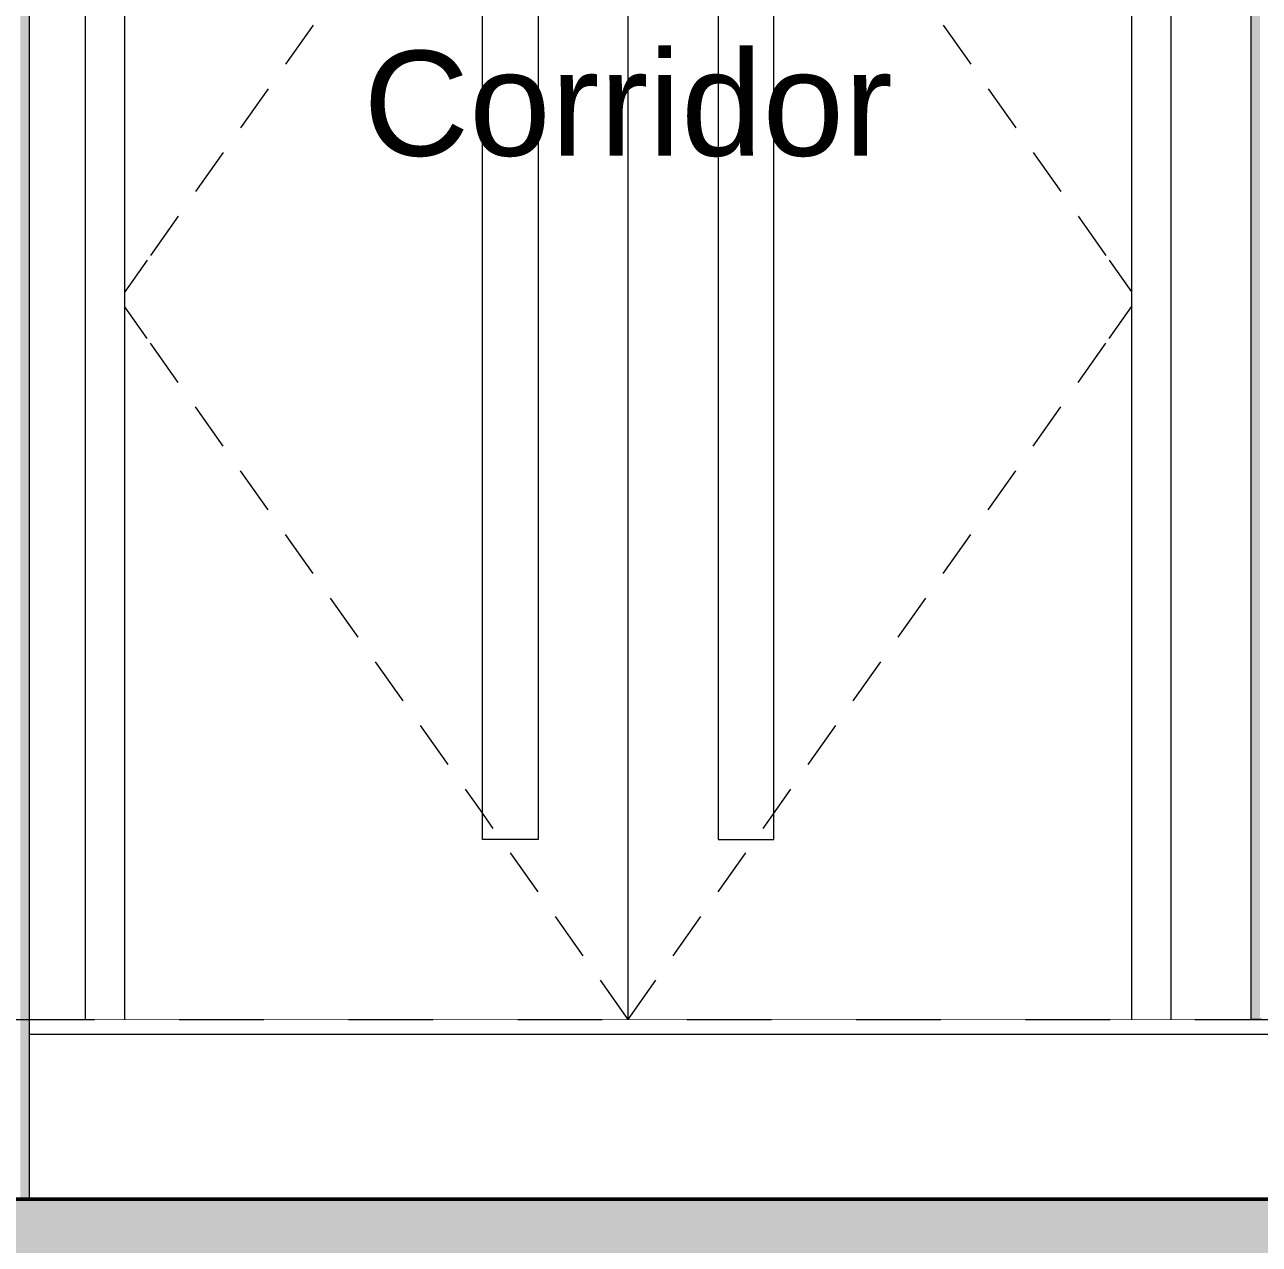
# Model space of a CAD drawing. Header units: millimetres. Extents: x -48147 to 1436659, y -488302 to 18123.
# Drawn here: x 1417518 to 1419576, y -479358 to -477324 of the extents above; entities that cross this region are included whole.
import ezdxf

# ---------------------------------------------------------------- set-up
doc = ezdxf.new("R2010")
doc.units = ezdxf.units.MM
doc.header["$MEASUREMENT"] = 0
doc.linetypes.add('Dashed', pattern=[2822.222233, 1411.111116, -1411.111116])
doc.linetypes.add('Wipeout_Contour', pattern=[1000, 0, -1000])
for name, color, linetype, lineweight, true_color in [('0_Pen_No__105', 7, 'Continuous', 15, 0xa6a6a6), ('A-230-M_FLOOR.IFC Import_Pen_No__109', 7, 'Continuous', 15, 0xa6a6a6), ('A-230-M_FLOOR.IFC Import_Pen_No__29', 7, 'Continuous', 50, 0x2a2a2a), ('New_A-25-M_Wall_Int_Pen_No__107', 7, 'Continuous', 15, 0xa6a6a6), ('New_ArchiCAD Doors_Pen_No__63', 7, 'Continuous', 20, 0x606060)]:
    doc.layers.add(name, color=color, linetype=linetype, lineweight=lineweight, true_color=true_color)
for name, color, linetype in [('A-230-M_FLOOR.IFC Import', 7, 'Continuous'), ('New_A-20-M_Floor_Slab', 7, 'Continuous'), ('New_A-25-M_Wall_Int', 7, 'Continuous'), ('New_ArchiCAD Doors', 7, 'Continuous')]:
    doc.layers.add(name, color=color, linetype=linetype)
for name, color, linetype, lineweight in [('A-95-P_Text_1_50_GA_Pen_No__1', 7, 'Continuous', 13), ('New_A-20-M_Floor_Slab_Pen_No__4', 7, 'Continuous', 20), ('New_A-25-M_Wall_Int_Pen_No__1', 7, 'Continuous', 13), ('New_ArchiCAD Doors_Pen_No__3', 7, 'Continuous', 18)]:
    doc.layers.add(name, color=color, linetype=linetype, lineweight=lineweight)
doc.styles.add('GENERATED_STYLE_2', font='')
doc.styles.get('GENERATED_STYLE_2').set_extended_font_data('Swis721 BT')

# ---------------------------------------------------------------- blocks, each defined once
blk = doc.blocks.new('Section Elem_4_2', base_point=(1424163.9, -483032.8))
at = {"color": 254, "linetype": 'Wipeout_Contour', "lineweight": 0, "ltscale": 6009592.522077375}
blk.add_wipeout([(1430462.9, -478982.8), (1417525.4, -478982.8), (1417525.4, -479007.8), (1430462.9, -479007.8)], dxfattribs=at).dxf.layer = 'New_A-20-M_Floor_Slab'
at = {"layer": 'New_A-20-M_Floor_Slab_Pen_No__4', "linetype": 'Continuous'}
blk.add_line((1419562.1, -478982.8), (1417525.4, -478982.8), dxfattribs=at)
at = {"layer": 'New_A-20-M_Floor_Slab_Pen_No__4', "linetype": 'Continuous', "flags": 128}
blk.add_lwpolyline([(1419580.1, -478982.8), (1419577.1, -478982.8), (1419562.1, -478982.8)], dxfattribs=at)
at = {"color": 254, "linetype": 'Wipeout_Contour', "lineweight": 0, "ltscale": 6009783.86693158}
blk.add_wipeout([(1417525.4, -479007.8), (1417525.4, -479282.8), (1430462.9, -479282.8), (1430462.9, -479007.8)], dxfattribs=at).dxf.layer = 'New_A-20-M_Floor_Slab'
at = {"layer": 'New_A-20-M_Floor_Slab_Pen_No__4', "linetype": 'Continuous'}
blk.add_line((1430462.9, -479007.8), (1417525.4, -479007.8), dxfattribs=at)
blk = doc.blocks.new('Section Elem_9_2', base_point=(1424163.9, -483032.8))
at = {"color": 254, "linetype": 'Wipeout_Contour', "lineweight": 0, "ltscale": 11974533.91592605}
blk.add_wipeout([(1417525.4, -476407.8), (1417525.4, -478982.8), (1417618.8, -478982.8), (1417618.8, -476524.8), (1419428.8, -476524.8), (1419428.8, -478982.8), (1419562.1, -478982.8), (1419562.1, -476407.8)], dxfattribs=at).dxf.layer = 'New_A-25-M_Wall_Int'
blk = doc.blocks.new('Section Elem_17_2', base_point=(1424163.9, -483032.8))
at = {"color": 254, "linetype": 'Wipeout_Contour', "lineweight": 0, "ltscale": 5983981.730079284}
blk.add_wipeout([(1417684.8, -478982.8), (1417684.8, -476590.8), (1417618.8, -476524.8), (1417618.8, -478982.8)], dxfattribs=at).dxf.layer = 'New_ArchiCAD Doors'
at = {"color": 254, "linetype": 'Wipeout_Contour', "lineweight": 0, "ltscale": 5990592.820119564}
blk.add_wipeout([(1419428.8, -476524.8), (1419362.8, -476590.8), (1419362.8, -478982.8), (1419428.8, -478982.8)], dxfattribs=at).dxf.layer = 'New_ArchiCAD Doors'
at = {"color": 254, "linetype": 'Wipeout_Contour', "lineweight": 0, "ltscale": 5987142.329694715}
blk.add_wipeout([(1418523.8, -478682.8), (1418523.8, -477077.8), (1418373.8, -477077.8), (1418373.8, -478682.8)], dxfattribs=at).dxf.layer = 'New_ArchiCAD Doors'
at = {"layer": 'New_ArchiCAD Doors_Pen_No__63', "linetype": 'Continuous'}
for p, q in [((1417618.8, -476524.8), (1417618.8, -478982.8)), ((1419428.8, -478982.8), (1419428.8, -476524.8))]:
    blk.add_line(p, q, dxfattribs=at)
at = {"color": 254, "linetype": 'Wipeout_Contour', "lineweight": 0, "ltscale": 5985375.926233937}
blk.add_wipeout([(1418280.8, -477077.8), (1417684.8, -477077.8), (1417684.8, -478682.8), (1418280.8, -478682.8)], dxfattribs=at).dxf.layer = 'New_ArchiCAD Doors'
at = {"color": 254, "linetype": 'Wipeout_Contour', "lineweight": 0, "ltscale": 5989477.435197492}
blk.add_wipeout([(1419362.8, -477077.8), (1418766.8, -477077.8), (1418766.8, -478682.8), (1419362.8, -478682.8)], dxfattribs=at).dxf.layer = 'New_ArchiCAD Doors'
at = {"layer": 'New_ArchiCAD Doors_Pen_No__3', "linetype": 'Continuous'}
for p, q in [((1417998.7, -477325.1), (1417952.6, -477390.4)), ((1419048.8, -477325.1), (1419095, -477390.4)), ((1417923.7, -477431.2), (1417877.6, -477496.6)), ((1419123.8, -477431.2), (1419170, -477496.6)), ((1417848.7, -477537.4), (1417802.6, -477602.8)), ((1419198.8, -477537.4), (1419245, -477602.8)), ((1417773.7, -477643.6), (1417727.6, -477709)), ((1419273.8, -477643.6), (1419320, -477709)), ((1417721.9, -477717), (1417684.8, -477769.6)), ((1419325.6, -477717), (1419362.8, -477769.6)), ((1417721.9, -477847.6), (1417684.8, -477795)), ((1419325.6, -477847.6), (1419362.8, -477795)), ((1417773.7, -477921), (1417727.6, -477855.6)), ((1419273.8, -477921), (1419320, -477855.6)), ((1417848.7, -478027.2), (1417802.6, -477961.8)), ((1419198.8, -478027.2), (1419245, -477961.8)), ((1417923.7, -478133.3), (1417877.6, -478068)), ((1419123.8, -478133.3), (1419170, -478068)), ((1417998.7, -478239.5), (1417952.6, -478174.2)), ((1419048.8, -478239.5), (1419095, -478174.2)), ((1418073.8, -478345.7), (1418027.6, -478280.4)), ((1418973.8, -478345.7), (1419020, -478280.4)), ((1418148.8, -478451.9), (1418102.6, -478386.5)), ((1418898.8, -478451.9), (1418944.9, -478386.5)), ((1418223.8, -478558.1), (1418177.6, -478492.7)), ((1418823.8, -478558.1), (1418869.9, -478492.7))]:
    blk.add_line(p, q, dxfattribs=at)
at = {"color": 254, "linetype": 'Wipeout_Contour', "lineweight": 0, "ltscale": 8980906.049114827}
blk.add_wipeout([(1418280.8, -478682.8), (1417684.8, -478682.8), (1417684.8, -478982.8), (1418523.8, -478982.8), (1418523.8, -478682.8), (1418373.8, -478682.8)], dxfattribs=at).dxf.layer = 'New_ArchiCAD Doors'
at = {"layer": 'New_ArchiCAD Doors_Pen_No__3', "linetype": 'Continuous'}
for p, q in [((1418373.8, -478770.4), (1418327.6, -478705.1)), ((1418448.8, -478876.6), (1418402.6, -478811.3))]:
    blk.add_line(p, q, dxfattribs=at)
at = {"layer": 'New_ArchiCAD Doors_Pen_No__63', "linetype": 'Continuous'}
blk.add_line((1417684.8, -478982.8), (1417684.8, -476590.8), dxfattribs=at)
at = {"color": 254, "linetype": 'Wipeout_Contour', "lineweight": 0, "ltscale": 5986681.76684621}
blk.add_wipeout([(1418280.8, -478682.8), (1418373.8, -478682.8), (1418373.8, -477077.8), (1418280.8, -477077.8)], dxfattribs=at).dxf.layer = 'New_ArchiCAD Doors'
at = {"color": 254, "linetype": 'Wipeout_Contour', "lineweight": 0, "ltscale": 5987710.930759039}
blk.add_wipeout([(1418523.8, -478682.8), (1418673.8, -478682.8), (1418673.8, -477077.8), (1418523.8, -477077.8)], dxfattribs=at).dxf.layer = 'New_ArchiCAD Doors'
at = {"layer": 'New_ArchiCAD Doors_Pen_No__3', "linetype": 'Continuous'}
blk.add_line((1418298.8, -478664.3), (1418252.6, -478598.9), dxfattribs=at)
at = {"layer": 'New_ArchiCAD Doors_Pen_No__63', "linetype": 'Continuous'}
for p, q in [((1418280.8, -478682.8), (1418280.8, -477077.8)), ((1418373.8, -477077.8), (1418373.8, -478682.8)), ((1418373.8, -478682.8), (1418280.8, -478682.8))]:
    blk.add_line(p, q, dxfattribs=at)
at = {"color": 254, "linetype": 'Wipeout_Contour', "lineweight": 0, "ltscale": 8984831.525476836}
blk.add_wipeout([(1418523.8, -478682.8), (1418523.8, -478982.8), (1419362.8, -478982.8), (1419362.8, -478682.8), (1418766.8, -478682.8), (1418673.8, -478682.8)], dxfattribs=at).dxf.layer = 'New_ArchiCAD Doors'
at = {"layer": 'New_ArchiCAD Doors_Pen_No__3', "linetype": 'Continuous'}
for p, q in [((1418673.8, -478770.4), (1418719.9, -478705.1)), ((1418598.8, -478876.6), (1418644.9, -478811.3)), ((1418523.8, -478982.8), (1418477.6, -478917.5)), ((1418523.8, -478982.8), (1418569.9, -478917.5))]:
    blk.add_line(p, q, dxfattribs=at)
at = {"layer": 'New_ArchiCAD Doors_Pen_No__63', "linetype": 'Continuous'}
for p, q in [((1418523.8, -478982.8), (1418523.8, -476590.8)), ((1419362.8, -476590.8), (1419362.8, -478982.8))]:
    blk.add_line(p, q, dxfattribs=at)
at = {"color": 254, "linetype": 'Wipeout_Contour', "lineweight": 0, "ltscale": 5988173.414039357}
blk.add_wipeout([(1418673.8, -478682.8), (1418766.8, -478682.8), (1418766.8, -477080.8), (1418673.8, -477080.8)], dxfattribs=at).dxf.layer = 'New_ArchiCAD Doors'
at = {"layer": 'New_ArchiCAD Doors_Pen_No__3', "linetype": 'Continuous'}
blk.add_line((1418748.8, -478664.3), (1418794.9, -478598.9), dxfattribs=at)
at = {"layer": 'New_ArchiCAD Doors_Pen_No__63', "linetype": 'Continuous'}
for p, q in [((1418673.8, -477077.8), (1418673.8, -478682.8)), ((1418766.8, -478682.8), (1418766.8, -477077.8)), ((1418673.8, -478682.8), (1418766.8, -478682.8))]:
    blk.add_line(p, q, dxfattribs=at)
blk = doc.blocks.new('Section Elem_187_2', base_point=(1424163.9, -483032.8))
at = {"layer": 'New_A-25-M_Wall_Int_Pen_No__107', "linetype": 'Continuous'}
blk.add_hatch(color=256, dxfattribs=at).paths.add_polyline_path([(1417510.4, -479282.8), (1417525.4, -479282.8), (1417525.4, -476407.8), (1417510.4, -476407.8)])
at = {"layer": 'New_A-25-M_Wall_Int_Pen_No__1', "linetype": 'Continuous'}
blk.add_line((1417525.4, -476407.8), (1417525.4, -478982.8), dxfattribs=at)
at = {"layer": 'New_A-25-M_Wall_Int_Pen_No__1', "linetype": 'Continuous', "flags": 128}
blk.add_lwpolyline([(1417525.4, -478982.8), (1417525.4, -479007.8), (1417525.4, -479282.8)], dxfattribs=at)
blk = doc.blocks.new('Section Elem_332_2', base_point=(1424163.9, -483032.8))
at = {"layer": 'New_A-25-M_Wall_Int_Pen_No__107', "linetype": 'Continuous'}
blk.add_hatch(color=256, dxfattribs=at).paths.add_polyline_path([(1419562.1, -475382.8), (1419562.1, -478982.8), (1419577.1, -478982.8), (1419577.1, -475382.8)])
at = {"layer": 'New_A-25-M_Wall_Int_Pen_No__1', "linetype": 'Continuous'}
blk.add_line((1419562.1, -476407.8), (1419562.1, -478982.8), dxfattribs=at)
blk = doc.blocks.new('Section Elem_443_2', base_point=(1424163.9, -483032.8))
at = {"color": 254, "linetype": 'Wipeout_Contour', "lineweight": 0, "ltscale": 5983345.835068746}
blk.add_wipeout([(1403420.8, -479432.8), (1430462.8, -479432.8), (1430462.8, -479282.8), (1403420.8, -479282.8)], dxfattribs=at).dxf.layer = 'A-230-M_FLOOR.IFC Import'
at = {"layer": 'A-230-M_FLOOR.IFC Import_Pen_No__109', "linetype": 'Continuous'}
h = blk.add_hatch(dxfattribs=at)
h.set_pattern_fill('Lightweight_Concrete_0002', color=256, style=0, pattern_type=2)
h.set_pattern_definition([(0, (1424163.9, -483032.8), (0, 389.7114), [24.375, -200.625]), (0, (1424276.4, -482837.94), (0, 389.7114), [24.375, -200.625]), (60, (1424163.9, -483032.8), (-337.5, 194.856), [24.375, -200.625]), (60, (1424388.9, -483032.8), (-337.5, 194.856), [24.375, -200.625]), (120, (1424188.27, -483032.8), (337.5, 194.856), [24.375, -200.625]), (120, (1424413.27, -483032.8), (337.5, 194.856), [24.375, -200.625]), (0, (1424163.9, -482995.3), (0, 75), [0, -75, 0, -112.5]), (45, (1424201.4, -482995.3), (-53.033, 53.033), [0, -56.25, 0, -93.75])])
h.paths.add_polyline_path([(1403420.8, -479432.8), (1430462.8, -479432.8), (1430462.8, -479282.8), (1403420.8, -479282.8)])
at = {"layer": 'A-230-M_FLOOR.IFC Import_Pen_No__29', "linetype": 'Continuous', "flags": 128}
blk.add_lwpolyline([(1430462.8, -479282.8), (1417525.4, -479282.8), (1417510.4, -479282.8), (1417507.4, -479282.8), (1417488.4, -479282.8), (1417463.4, -479282.8), (1417443.4, -479282.8), (1417440.4, -479282.8), (1417425.4, -479282.8), (1403565.3, -479282.8), (1403550.3, -479282.8)], dxfattribs=at)
blk = doc.blocks.new('S-23 Building Section_STORY_MARKER', base_point=(1424163.9, -483032.8))
at = {"layer": '0_Pen_No__105', "linetype": 'Dashed', "ltscale": 0.1}
blk.add_line((1400277.5, -478982.8), (1432997.4, -478982.8), dxfattribs=at)

msp = doc.modelspace()

# ---------------------------------------------------------------- block references
at = {"layer": 'New_A-20-M_Floor_Slab'}
msp.add_blockref('Section Elem_4_2', (1424163.9, -483032.8), dxfattribs=at)

# ---------------------------------------------------------------- next in the draw order: block references
at = {"layer": 'New_A-25-M_Wall_Int'}
msp.add_blockref('Section Elem_9_2', (1424163.9, -483032.8), dxfattribs=at)

# ---------------------------------------------------------------- next in the draw order: block references
for name in ['Section Elem_187_2', 'Section Elem_332_2']:
    msp.add_blockref(name, (1424163.9, -483032.8), dxfattribs=at)
at = {"layer": 'New_ArchiCAD Doors'}
msp.add_blockref('Section Elem_17_2', (1424163.9, -483032.8), dxfattribs=at)

# ---------------------------------------------------------------- next in the draw order: block references
at = {"layer": 'A-230-M_FLOOR.IFC Import'}
msp.add_blockref('Section Elem_443_2', (1424163.9, -483032.8), dxfattribs=at)

# ---------------------------------------------------------------- next in the draw order: texts
at = {"layer": 'A-95-P_Text_1_50_GA_Pen_No__1', "linetype": 'Continuous', "insert": (1418523.8, -477368), "char_height": 175, "attachment_point": 2, "style": 'GENERATED_STYLE_2'}
msp.add_mtext('\\A1;{\\fSwis721 BT|b0|i0|c0|p34;Corridor}', dxfattribs=at)

# ---------------------------------------------------------------- next in the draw order: block references
at = {"linetype": 'Continuous', "lineweight": 0}
msp.add_blockref('S-23 Building Section_STORY_MARKER', (1424163.9, -483032.8), dxfattribs=at)

doc.saveas('drawing.dxf')
